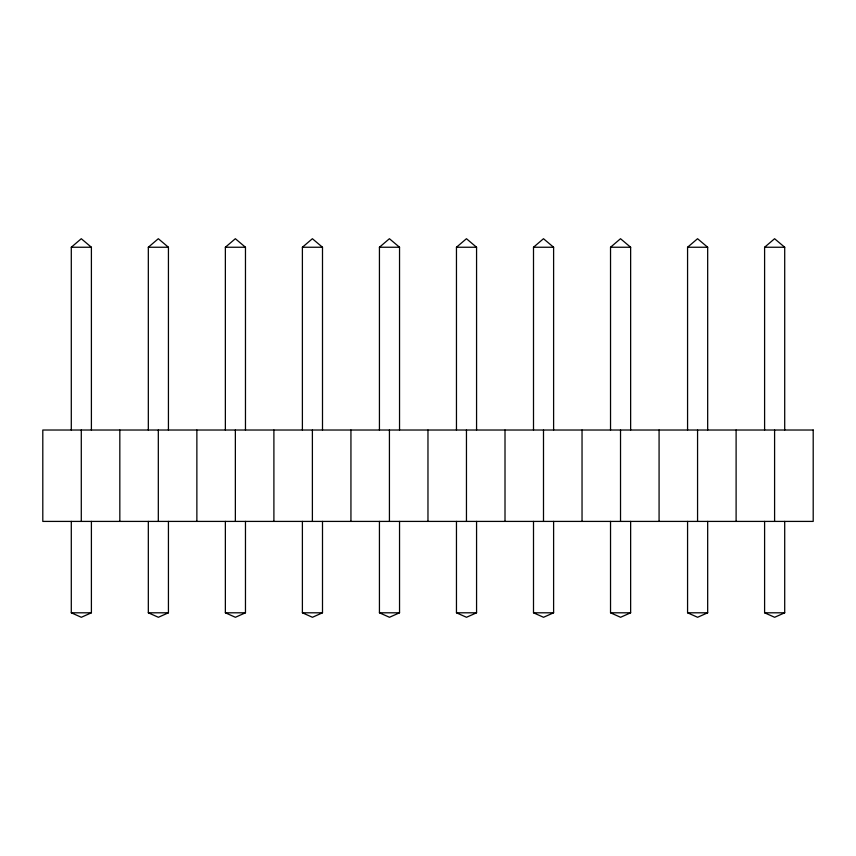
<?xml version="1.0" encoding="UTF-8"?>
<svg xmlns="http://www.w3.org/2000/svg" width="856" height="856" viewBox="0 0 856 856"><rect width="100%" height="100%" fill="white"/><g stroke="black" fill="none" stroke-linecap="round" stroke-linejoin="round"><path stroke-width="1.28" d="M71.294 430.022L71.294 247.245L81.277 238.717L91.399 247.245L91.399 430.022M148.323 430.022L148.323 247.245L158.317 238.717L168.429 247.245L168.429 430.022M225.363 430.022L225.363 247.245L235.346 238.717L245.469 247.245L245.469 430.022M302.393 430.022L302.393 247.245L312.387 238.717L322.498 247.245L322.498 430.022M379.433 430.022L379.433 247.245L389.416 238.717L399.538 247.245L399.538 430.022M456.462 430.022L456.462 247.245L466.456 238.717L476.567 247.245L476.567 430.022M533.502 430.022L533.502 247.245L543.485 238.717L553.607 247.245L553.607 430.022M610.531 430.022L610.531 247.245L620.514 238.717L630.637 247.245L630.637 430.022M687.571 430.022L687.571 247.245L697.554 238.717L707.677 247.245L707.677 430.022M764.601 430.022L764.601 247.245L774.584 238.717L784.706 247.245L784.706 430.022M91.399 521.411L91.399 612.8L81.331 617.283L71.294 612.8L71.294 521.411M168.429 521.411L168.429 612.8L158.371 617.283L148.323 612.8L148.323 521.411M245.469 521.411L245.469 612.8L235.4 617.283L225.363 612.8L225.363 521.411M322.498 521.411L322.498 612.8L312.44 617.283L302.393 612.8L302.393 521.411M399.538 521.411L399.538 612.8L389.469 617.283L379.433 612.8L379.433 521.411M476.567 521.411L476.567 612.8L466.499 617.283L456.462 612.8L456.462 521.411M553.607 521.411L553.607 612.8L543.539 617.283L533.502 612.8L533.502 521.411M630.637 521.411L630.637 612.8L620.568 617.283L610.531 612.8L610.531 521.411M707.677 521.411L707.677 612.8L697.608 617.283L687.571 612.8L687.571 521.411M784.706 521.411L784.706 612.8L774.637 617.283L764.601 612.8L764.601 521.411M71.294 247.245L91.399 247.245M148.323 247.245L168.429 247.245M225.363 247.245L245.469 247.245M302.393 247.245L322.498 247.245M379.433 247.245L399.538 247.245M456.462 247.245L476.567 247.245M533.502 247.245L553.607 247.245M610.531 247.245L630.637 247.245M687.571 247.245L707.677 247.245M764.601 247.245L784.706 247.245M71.294 612.8L91.399 612.8M148.323 612.8L168.429 612.8M225.363 612.8L245.469 612.8M302.393 612.8L322.498 612.8M379.433 612.8L399.538 612.8M456.462 612.8L476.567 612.8M533.502 612.8L553.607 612.8M610.531 612.8L630.637 612.8M687.571 612.8L707.677 612.8M764.601 612.8L784.706 612.8M774.594 430.022L774.594 521.411M736.107 430.022L736.107 521.411M697.565 430.022L697.565 521.411M659.077 430.022L659.077 521.411M620.525 430.022L620.525 521.411M582.037 430.022L582.037 521.411M543.496 430.022L543.496 521.411M505.008 430.022L505.008 521.411M466.456 430.022L466.456 521.411M427.968 430.022L427.968 521.411M389.427 430.022L389.427 521.411M350.939 430.022L350.939 521.411M312.387 430.022L312.387 521.411M273.899 430.022L273.899 521.411M235.357 430.022L235.357 521.411M196.869 430.022L196.869 521.411M158.317 430.022L158.317 521.411M119.829 430.022L119.829 521.411M81.288 430.022L81.288 521.411M813.2 430.022L42.8 430.022L42.8 521.411L813.2 521.411L813.2 430.022"/></g></svg>
